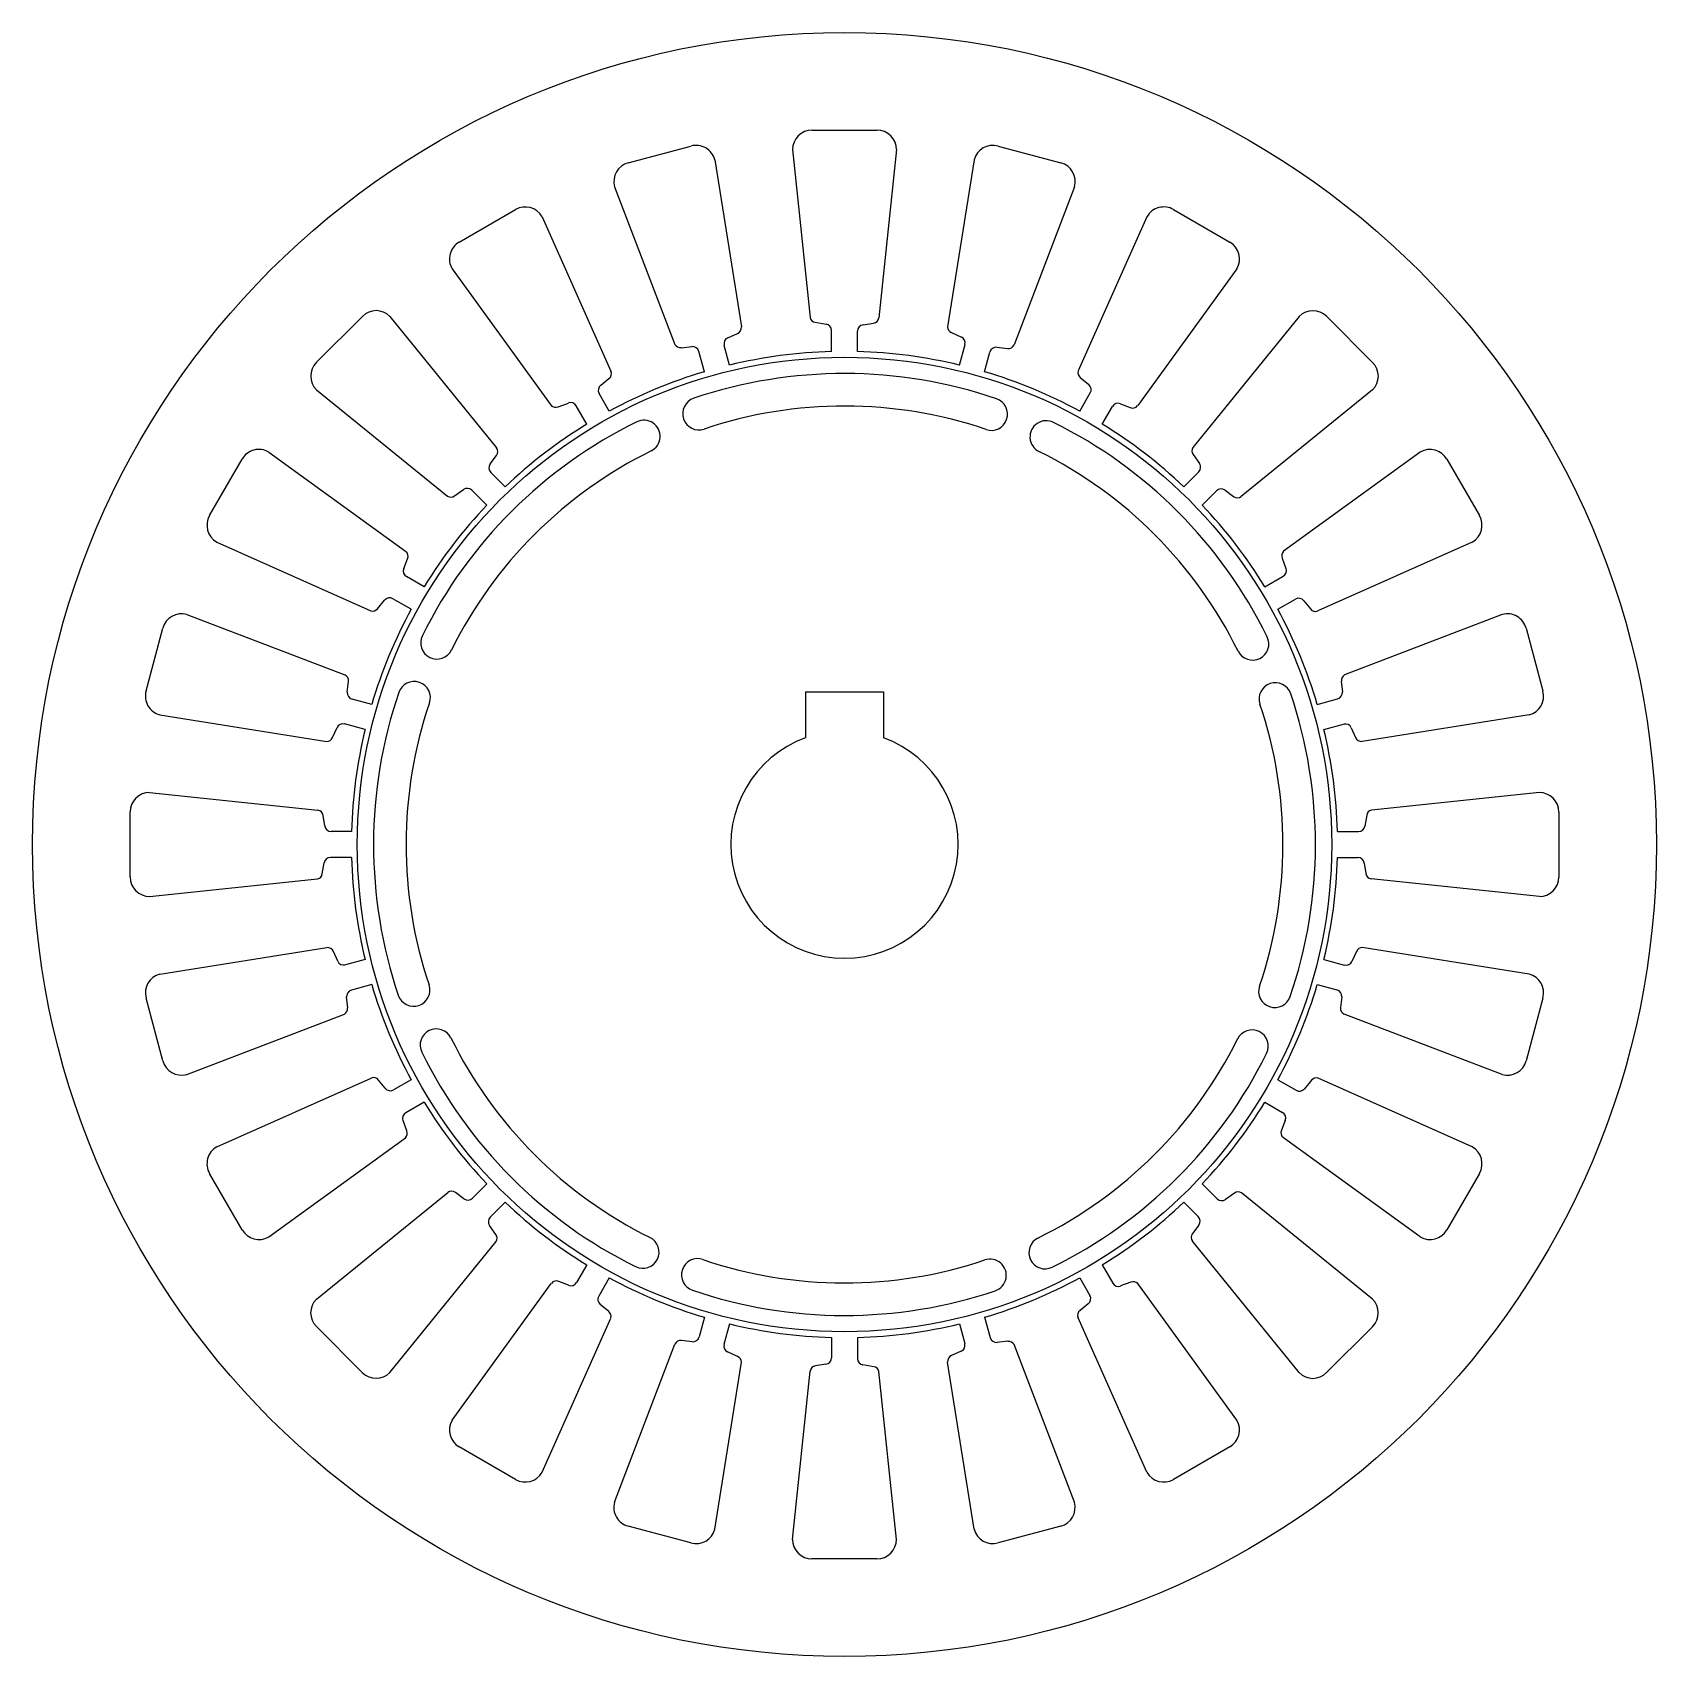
# Model space of a CAD drawing. Header units: millimetres. Extents: x -125 to 125, y -125 to 125.
import ezdxf

# ---------------------------------------------------------------- set-up
doc = ezdxf.new("R2010")
doc.units = ezdxf.units.MM

msp = doc.modelspace()

# ---------------------------------------------------------------- linework, layer by layer
at = {"color": 7, "linetype": 'Continuous', "lineweight": 25}
for p, q in [((-33.29, 104.93), (-23.63, 107.52)), ((-4.99, 109.97), (5.01, 109.97)), ((23.64, 107.52), (33.3, 104.93)), ((-19.95, 105.4), (-15.86, 79.68)), ((-7.99, 106.97), (-5.3, 81.1)), ((8.01, 106.97), (5.3, 81.07)), ((19.97, 105.4), (15.87, 79.71)), ((-35.41, 101.26), (-26.11, 76.97)), ((35.42, 101.26), (26.1, 76.94)), ((-59.31, 92.74), (-50.65, 97.74)), ((50.66, 97.74), (59.32, 92.74)), ((-46.55, 96.64), (-35.95, 72.86)), ((46.56, 96.64), (35.96, 72.89)), ((-60.41, 88.64), (-45.14, 67.59)), ((60.42, 88.64), (45.13, 67.56)), ((-81.29, 74.23), (-74.22, 81.3)), ((-69.98, 81.3), (-53.58, 61.07)), ((-4.5, 80.39), (-2.84, 80.11)), ((2.85, 80), (4.46, 80.24)), ((69.99, 81.29), (53.6, 61.1)), ((74.23, 81.29), (81.3, 74.22)), ((-17.95, 78.02), (-16.46, 78.66)), ((-2, 75.88), (-2, 79.13)), ((2, 75.88), (2, 79.02)), ((16.46, 78.81), (18, 78.12)), ((-25.15, 76.48), (-23.47, 76.65)), ((-21.57, 72.78), (-22.41, 75.91)), ((-17.71, 73.81), (-18.52, 76.84)), ((17.71, 73.81), (18.55, 76.95)), ((21.57, 72.78), (22.38, 75.81)), ((23.46, 76.54), (25.08, 76.35)), ((-37.53, 70.71), (-36.26, 71.72)), ((36.3, 71.87), (37.6, 70.8)), ((-81.29, 69.99), (-61.1, 53.6)), ((-44.09, 67.37), (-42.51, 67.96)), ((-39.67, 64.71), (-41.29, 67.53)), ((-36.21, 66.71), (-37.78, 69.43)), ((36.21, 66.71), (37.83, 69.52)), ((42.47, 67.86), (43.98, 67.26)), ((81.3, 69.98), (61.07, 53.58)), ((39.67, 64.71), (41.24, 67.43)), ((-88.64, 60.42), (-67.56, 45.13)), ((53.66, 60.02), (54.64, 58.65)), ((88.64, 60.41), (67.59, 45.14)), ((-97.74, 50.66), (-92.74, 59.32)), ((-54.55, 58.59), (-53.59, 59.89)), ((92.74, 59.31), (97.74, 50.65)), ((-52.24, 55.07), (-54.46, 57.29)), ((52.24, 55.07), (54.54, 57.36)), ((-60.02, 53.66), (-58.65, 54.64)), ((-55.07, 52.24), (-57.36, 54.54)), ((55.07, 52.24), (57.29, 54.46)), ((58.59, 54.55), (59.89, 53.59)), ((-96.64, 46.56), (-72.89, 35.96)), ((96.64, 46.55), (72.86, 35.95)), ((-67.86, 42.47), (-67.26, 43.98)), ((67.37, 44.09), (67.96, 42.51)), ((-64.71, 39.67), (-67.43, 41.24)), ((64.71, 39.67), (67.53, 41.29)), ((-71.87, 36.3), (-70.8, 37.6)), ((-66.71, 36.21), (-69.52, 37.83)), ((66.71, 36.21), (69.43, 37.78)), ((70.71, 37.53), (71.72, 36.26)), ((-101.26, 35.42), (-76.94, 26.1)), ((101.26, 35.41), (76.97, 26.11)), ((-107.52, 23.64), (-104.93, 33.3)), ((104.93, 33.29), (107.52, 23.63)), ((-76.54, 23.46), (-76.35, 25.08)), ((76.48, 25.15), (76.65, 23.47)), ((-6, 23.5), (6, 23.5)), ((-6, 23.5), (-6, 16.44)), ((6, 23.5), (6, 16.44)), ((-72.78, 21.57), (-75.81, 22.38)), ((72.78, 21.57), (75.91, 22.41)), ((-105.4, 19.97), (-79.71, 15.87)), ((-78.81, 16.46), (-78.12, 18)), ((-73.81, 17.71), (-76.95, 18.55)), ((73.81, 17.71), (76.84, 18.52)), ((78.02, 17.95), (78.66, 16.46)), ((105.4, 19.95), (79.68, 15.86)), ((-106.97, 8.01), (-81.07, 5.3)), ((106.97, 7.99), (81.1, 5.3)), ((-109.97, -4.99), (-109.97, 5.01)), ((-80, 2.85), (-80.24, 4.46)), ((80.39, 4.5), (80.11, 2.84)), ((109.97, 4.99), (109.97, -5.01)), ((-75.88, 2), (-79.02, 2)), ((75.88, 2), (79.13, 2)), ((-75.88, -2), (-79.13, -2)), ((75.88, -2), (79.02, -2)), ((-80.39, -4.5), (-80.11, -2.84)), ((80, -2.85), (80.24, -4.46)), ((-106.97, -7.99), (-81.1, -5.3)), ((106.97, -8.01), (81.07, -5.3)), ((-105.4, -19.95), (-79.68, -15.86)), ((-78.02, -17.95), (-78.66, -16.46)), ((78.81, -16.46), (78.12, -18)), ((105.4, -19.97), (79.71, -15.87)), ((-73.81, -17.71), (-76.84, -18.52)), ((73.81, -17.71), (76.95, -18.55)), ((-72.78, -21.57), (-75.91, -22.41)), ((72.78, -21.57), (75.81, -22.38)), ((-104.93, -33.29), (-107.52, -23.63)), ((-76.48, -25.15), (-76.65, -23.47)), ((76.54, -23.46), (76.35, -25.08)), ((107.52, -23.64), (104.93, -33.3)), ((-101.26, -35.41), (-76.97, -26.11)), ((101.26, -35.42), (76.94, -26.1)), ((-96.64, -46.55), (-72.86, -35.95)), ((-70.71, -37.53), (-71.72, -36.26)), ((-66.71, -36.21), (-69.43, -37.78)), ((66.71, -36.21), (69.52, -37.83)), ((71.87, -36.3), (70.8, -37.6)), ((96.64, -46.56), (72.89, -35.96)), ((-64.71, -39.67), (-67.53, -41.29)), ((64.71, -39.67), (67.43, -41.24)), ((67.86, -42.47), (67.26, -43.98)), ((-67.37, -44.09), (-67.96, -42.51)), ((-88.64, -60.41), (-67.59, -45.14)), ((88.64, -60.42), (67.56, -45.13)), ((-92.74, -59.31), (-97.74, -50.65)), ((-55.07, -52.24), (-57.29, -54.46)), ((55.07, -52.24), (57.36, -54.54)), ((97.74, -50.66), (92.74, -59.32)), ((-81.3, -69.98), (-61.07, -53.58)), ((-58.59, -54.55), (-59.89, -53.59)), ((60.02, -53.66), (58.65, -54.64)), ((81.29, -69.99), (61.1, -53.6)), ((-52.24, -55.07), (-54.54, -57.36)), ((52.24, -55.07), (54.46, -57.29)), ((-53.66, -60.02), (-54.64, -58.65)), ((54.55, -58.59), (53.59, -59.89)), ((-69.99, -81.29), (-53.6, -61.1)), ((69.98, -81.3), (53.58, -61.07)), ((-39.67, -64.71), (-41.24, -67.43)), ((39.67, -64.71), (41.29, -67.53)), ((-42.47, -67.86), (-43.98, -67.26)), ((-36.21, -66.71), (-37.83, -69.52)), ((36.21, -66.71), (37.78, -69.43)), ((44.09, -67.37), (42.51, -67.96)), ((-60.42, -88.64), (-45.13, -67.56)), ((60.41, -88.64), (45.14, -67.59)), ((-36.3, -71.87), (-37.6, -70.8)), ((37.53, -70.71), (36.26, -71.72)), ((-74.23, -81.29), (-81.3, -74.22)), ((-46.56, -96.64), (-35.96, -72.89)), ((-21.57, -72.78), (-22.38, -75.81)), ((-17.71, -73.81), (-18.55, -76.95)), ((17.71, -73.81), (18.52, -76.84)), ((21.57, -72.78), (22.41, -75.91)), ((46.55, -96.64), (35.95, -72.86)), ((81.29, -74.23), (74.22, -81.3)), ((-35.42, -101.26), (-26.1, -76.94)), ((-23.46, -76.54), (-25.08, -76.35)), ((-2, -75.88), (-2, -79.02)), ((2, -75.88), (2, -79.13)), ((25.15, -76.48), (23.47, -76.65)), ((35.41, -101.26), (26.11, -76.97)), ((-19.97, -105.4), (-15.87, -79.71)), ((-16.46, -78.81), (-18, -78.12)), ((19.95, -105.4), (15.86, -79.68)), ((17.95, -78.02), (16.46, -78.66)), ((-8.01, -106.97), (-5.3, -81.07)), ((-2.85, -80), (-4.46, -80.24)), ((4.5, -80.39), (2.84, -80.11)), ((7.99, -106.97), (5.3, -81.1)), ((-50.66, -97.74), (-59.32, -92.74)), ((59.31, -92.74), (50.65, -97.74)), ((-23.64, -107.52), (-33.3, -104.93)), ((33.29, -104.93), (23.63, -107.52)), ((4.99, -109.97), (-5.01, -109.97))]:
    msp.add_line(p, q, dxfattribs=at)
for radius in [125, 75]:
    msp.add_circle((0, 0), radius, dxfattribs=at)
for centre, radius, start, end in [((-22.85, 104.62), 3, 15, 105), ((-4.99, 106.97), 3, 90, 180), ((5.01, 106.97), 3, 360, 90), ((22.86, 104.62), 3, 75, 165), ((-32.51, 102.04), 3, 105, 195), ((32.52, 102.03), 3, 345, 75), ((-49.15, 95.14), 3, 30, 120), ((49.16, 95.14), 3, 60, 150), ((-57.81, 90.14), 3, 120, 210), ((57.82, 90.14), 3, 330, 60), ((-72.1, 79.18), 3, 45, 135), ((-4.34, 81.37), 1, 195.6631, 260.5973), ((-3, 79.13), 1, 0, 80.5973), ((3, 79.02), 1, 98.4276, 180), ((4.31, 81.23), 1, 278.4276, 350.767), ((72.11, 79.17), 3, 45, 135), ((-17.55, 77.1), 1, 113.4276, 195), ((-16.86, 79.58), 1, 293.4276, 5.767), ((16.87, 79.72), 1, 180.6631, 245.5973), ((17.58, 77.21), 1, 345, 65.5973), ((-25.25, 77.48), 1, 210.6631, 275.5973), ((-23.38, 75.65), 1, 15, 95.5973), ((0, 0), 75.9, 91.509, 103.4902), ((0, 0), 75.9, 76.509, 88.4902), ((23.35, 75.55), 1, 83.4276, 165), ((25.19, 77.35), 1, 263.4276, 335.767), ((-79.17, 72.11), 3, 135, 225), ((-36.88, 72.51), 1, 308.4276, 20.767), ((0, 0), 75.9, 106.509, 118.4902), ((0, 0), 75.9, 61.509, 73.4902), ((36.93, 72.64), 1, 165.6631, 230.5973), ((79.18, 72.1), 3, 315, 45), ((-36.91, 69.93), 1, 128.4276, 210), ((0, 0), 72.5, 71.1728, 108.6715), ((36.97, 70.02), 1, 330, 50.5973), ((-44.44, 68.3), 1, 225.6631, 290.5973), ((-42.16, 67.03), 1, 30, 110.5973), ((-22.41, 66.32), 2.5, 108.6715, 288.6715), ((22.59, 66.25), 2.5, 251.1728, 71.1728), ((42.11, 66.93), 1, 68.4276, 150), ((44.35, 68.19), 1, 248.4276, 320.767), ((0, 0), 72.5, 116.1728, 153.6715), ((-30.88, 62.82), 2.5, 296.1728, 116.1728), ((0, 0), 67.5, 71.1728, 108.6715), ((31.05, 62.74), 2.5, 63.6715, 243.6715), ((0, 0), 75.9, 121.509, 133.4902), ((0, 0), 72.5, 26.1728, 63.6715), ((0, 0), 75.9, 46.509, 58.4902), ((-90.14, 57.82), 3, 60, 150), ((0, 0), 67.5, 116.1728, 153.6715), ((-54.39, 60.49), 1, 323.4276, 35.767), ((0, 0), 67.5, 26.1728, 63.6715), ((54.47, 60.61), 1, 150.6631, 215.5973), ((90.14, 57.81), 3, 30, 120), ((-53.75, 57.99), 1, 143.4276, 225), ((53.83, 58.07), 1, 315, 35.5973), ((-60.61, 54.47), 1, 240.6631, 305.5973), ((-58.07, 53.83), 1, 45, 125.5973), ((57.99, 53.75), 1, 53.4276, 135), ((60.49, 54.39), 1, 233.4276, 305.767), ((-95.14, 49.16), 3, 150, 240), ((0, 0), 75.9, 136.509, 148.4902), ((0, 0), 75.9, 31.509, 43.4902), ((95.14, 49.15), 3, 300, 30), ((-68.19, 44.35), 1, 338.4276, 50.767), ((68.3, 44.44), 1, 135.6631, 200.5973), ((67.03, 42.16), 1, 300, 20.5973), ((-66.93, 42.11), 1, 158.4276, 240), ((-70.02, 36.97), 1, 60, 140.5973), ((69.93, 36.91), 1, 38.4276, 120), ((-102.03, 32.52), 3, 75, 165), ((-72.64, 36.93), 1, 255.6631, 320.5973), ((0, 0), 75.9, 151.509, 163.4902), ((0, 0), 75.9, 16.509, 28.4902), ((72.51, 36.88), 1, 218.4276, 290.767), ((102.04, 32.51), 3, 15, 105), ((-62.74, 31.05), 2.5, 153.6715, 333.6715), ((62.82, 30.88), 2.5, 206.1728, 26.1728), ((-77.35, 25.19), 1, 353.4276, 65.767), ((-66.25, 22.59), 2.5, 341.1728, 161.1728), ((77.48, 25.25), 1, 120.6631, 185.5973), ((-104.62, 22.86), 3, 165, 255), ((-75.55, 23.35), 1, 173.4276, 255), ((0, 0), 72.5, 161.1728, 198.6715), ((66.32, 22.41), 2.5, 18.6715, 198.6715), ((0, 0), 72.5, 341.1728, 18.6715), ((75.65, 23.38), 1, 285, 5.5973), ((104.62, 22.85), 3, 285, 15), ((0, 0), 67.5, 161.1728, 198.6715), ((0, 0), 67.5, 341.1728, 18.6715), ((-77.21, 17.58), 1, 75, 155.5973), ((0, 0), 75.9, 166.509, 178.4902), ((0, 0), 75.9, 1.509, 13.4902), ((77.1, 17.55), 1, 23.4276, 105), ((-79.72, 16.87), 1, 270.6631, 335.5973), ((0, 0), 17.5, 110.051, 69.949), ((79.58, 16.86), 1, 203.4276, 275.767), ((-106.97, 5.01), 3, 90, 180), ((106.97, 4.99), 3, 360, 90), ((-81.23, 4.31), 1, 8.4276, 80.767), ((81.37, 4.34), 1, 105.6631, 170.5973), ((-79.02, 3), 1, 188.4276, 270), ((79.13, 3), 1, 270, 350.5973), ((-79.13, -3), 1, 90, 170.5973), ((0, 0), 75.9, 181.509, 193.4902), ((0, 0), 75.9, 346.509, 358.4902), ((79.02, -3), 1, 8.4276, 90), ((-106.97, -4.99), 3, 180, 270), ((-81.37, -4.34), 1, 285.6631, 350.5973), ((81.23, -4.31), 1, 188.4276, 260.767), ((106.97, -5.01), 3, 270, 360), ((-79.58, -16.86), 1, 23.4276, 95.767), ((79.72, -16.87), 1, 90.6631, 155.5973), ((-104.62, -22.85), 3, 105, 195), ((-77.1, -17.55), 1, 203.4276, 285), ((77.21, -17.58), 1, 255, 335.5973), ((104.62, -22.86), 3, 345, 75), ((-75.65, -23.38), 1, 105, 185.5973), ((0, 0), 75.9, 196.509, 208.4902), ((-66.32, -22.41), 2.5, 198.6715, 18.6715), ((66.25, -22.59), 2.5, 161.1728, 341.1728), ((0, 0), 75.9, 331.509, 343.4902), ((75.55, -23.35), 1, 353.4276, 75), ((-77.48, -25.25), 1, 300.6631, 5.5973), ((77.35, -25.19), 1, 173.4276, 245.767), ((-62.82, -30.88), 2.5, 26.1728, 206.1728), ((0, 0), 67.5, 206.1728, 243.6715), ((0, 0), 67.5, 296.1728, 333.6715), ((62.74, -31.05), 2.5, 333.6715, 153.6715), ((0, 0), 72.5, 206.1728, 243.6715), ((0, 0), 72.5, 296.1728, 333.6715), ((-102.04, -32.51), 3, 195, 285), ((102.03, -32.52), 3, 255, 345), ((-72.51, -36.88), 1, 38.4276, 110.767), ((72.64, -36.93), 1, 75.6631, 140.5973), ((-69.93, -36.91), 1, 218.4276, 300), ((0, 0), 75.9, 211.509, 223.4902), ((0, 0), 75.9, 316.509, 328.4902), ((70.02, -36.97), 1, 240, 320.5973), ((-67.03, -42.16), 1, 120, 200.5973), ((66.93, -42.11), 1, 338.4276, 60), ((-68.3, -44.44), 1, 315.6631, 20.5973), ((68.19, -44.35), 1, 158.4276, 230.767), ((-95.14, -49.15), 3, 120, 210), ((95.14, -49.16), 3, 330, 60), ((-60.49, -54.39), 1, 53.4276, 125.767), ((-57.99, -53.75), 1, 233.4276, 315), ((58.07, -53.83), 1, 225, 305.5973), ((60.61, -54.47), 1, 60.6631, 125.5973), ((-53.83, -58.07), 1, 135, 215.5973), ((0, 0), 75.9, 226.509, 238.4902), ((0, 0), 75.9, 301.509, 313.4902), ((53.75, -57.99), 1, 323.4276, 45), ((-90.14, -57.81), 3, 210, 300), ((54.39, -60.49), 1, 143.4276, 215.767), ((90.14, -57.82), 3, 240, 330), ((-54.47, -60.61), 1, 330.6631, 35.5973), ((-31.05, -62.74), 2.5, 243.6715, 63.6715), ((30.88, -62.82), 2.5, 116.1728, 296.1728), ((-22.59, -66.25), 2.5, 71.1728, 251.1728), ((0, 0), 67.5, 251.1728, 288.6715), ((22.41, -66.32), 2.5, 288.6715, 108.6715), ((-44.35, -68.19), 1, 68.4276, 140.767), ((-42.11, -66.93), 1, 248.4276, 330), ((0, 0), 75.9, 241.509, 253.4902), ((0, 0), 75.9, 286.509, 298.4902), ((44.44, -68.3), 1, 45.6631, 110.5973), ((-79.18, -72.1), 3, 135, 225), ((-36.97, -70.02), 1, 150, 230.5973), ((0, 0), 72.5, 251.1728, 288.6715), ((36.91, -69.93), 1, 308.4276, 30), ((42.16, -67.03), 1, 210, 290.5973), ((79.17, -72.11), 3, 315, 45), ((-36.93, -72.64), 1, 345.6631, 50.5973), ((36.88, -72.51), 1, 128.4276, 200.767), ((0, 0), 75.9, 256.509, 268.4902), ((0, 0), 75.9, 271.509, 283.4902), ((-25.19, -77.35), 1, 83.4276, 155.767), ((-23.35, -75.55), 1, 263.4276, 345), ((-17.58, -77.21), 1, 165, 245.5973), ((17.55, -77.1), 1, 293.4276, 15), ((23.38, -75.65), 1, 195, 275.5973), ((25.25, -77.48), 1, 30.6631, 95.5973), ((-16.87, -79.72), 1, 0.6631, 65.5973), ((-3, -79.02), 1, 278.4276, 0), ((3, -79.13), 1, 180, 260.5973), ((16.86, -79.58), 1, 113.4276, 185.767), ((-72.11, -79.17), 3, 225, 315), ((-4.31, -81.23), 1, 98.4276, 170.767), ((4.34, -81.37), 1, 15.6631, 80.5973), ((72.1, -79.18), 3, 225, 315), ((-57.82, -90.14), 3, 150, 240), ((57.81, -90.14), 3, 300, 30), ((-49.16, -95.14), 3, 240, 330), ((49.15, -95.14), 3, 210, 300), ((-32.52, -102.03), 3, 165, 255), ((32.51, -102.04), 3, 285, 15), ((-22.86, -104.62), 3, 255, 345), ((-5.01, -106.97), 3, 180, 270), ((4.99, -106.97), 3, 270, 360), ((22.85, -104.62), 3, 195, 285)]:
    msp.add_arc(centre, radius, start, end, dxfattribs=at)

doc.saveas('drawing.dxf')
